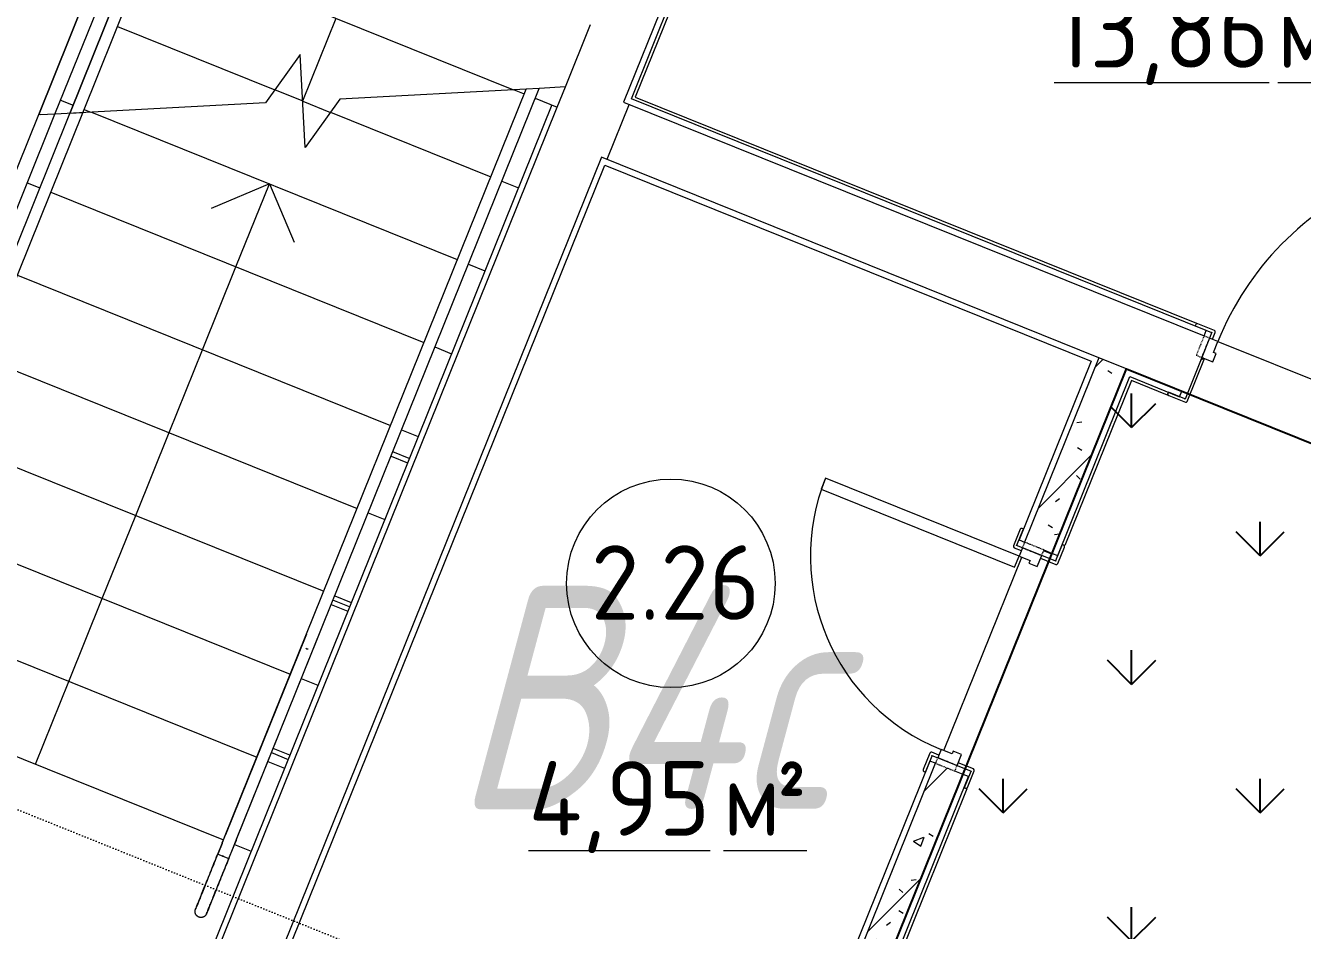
# Model space of a CAD drawing. Header units: millimetres. Extents: x -584918 to 2941280, y 3000189 to 4229862.
# Drawn here: x -446204 to -441919, y 3869917 to 3872954 of the extents above; entities that cross this region are included whole.
import ezdxf

# ---------------------------------------------------------------- set-up
doc = ezdxf.new("R2010")
doc.units = ezdxf.units.MM
doc.linetypes.add('ASVP_Линия разреза', pattern=[20, 0, -10, 0, -10])
doc.linetypes.add('ASVP_Невидимые', pattern=[5, 3, -2])
for name, color, linetype, lineweight in [('Двери', 7, 'Continuous', 0), ('Лестницы', 7, 'Continuous', 0), ('Марки помещений', 7, 'Continuous', 0), ('Обобщенные модели', 7, 'Continuous', 0), ('Ограждение', 7, 'Continuous', 0), ('Перекрытие', 7, 'Continuous', 0), ('Разрезы', 7, 'Continuous', 0), ('Стены внутренние', 7, 'Continuous', 0), ('Стены несущие', 7, 'Continuous', 0), ('Стены отделка', 7, 'Continuous', 0), ('Стрелки вверх', 7, 'Continuous', 0), ('экспертиза ДУ категории', 1, 'Continuous', 0), ('экспертиза условные обозначения', 1, 'Continuous', 0)]:
    doc.layers.add(name, color=color, linetype=linetype, lineweight=lineweight)
doc.styles.add('GOST Common_2', font='', dxfattribs={"height": 500})
doc.styles.add('GOST Common_3', font='', dxfattribs={"width": 0.9, "height": 500})
doc.styles.add('mytext', font='isocpeur.ttf', dxfattribs={"width": 0.8, "oblique": 14.999978})
doc.styles.get('GOST Common_2').set_extended_font_data('GOST Common')
doc.styles.get('GOST Common_3').set_extended_font_data('GOST Common')

# ---------------------------------------------------------------- blocks, each defined once
blk = doc.blocks.new('Тип перил - Перила_Внутренний_-6241635-АР Этаж 02')
at = {"layer": 'Ограждение'}
for p, q in [((275.6, 26350.9), (4.2, 25677.5)), ((41.3, 25662.6), (312.7, 26336)), ((-7.5, 25648.5), (-21.8, 25613.1)), ((15.3, 25598.1), (29.6, 25633.6)), ((-1.1, 25604.7), (-5.4, 25606.5))]:
    blk.add_line(p, q, dxfattribs=at)
at = {"layer": 'Ограждение', "flags": 128}
for points in [[(274.1, 26304.2), (277.4, 26302), (281.3, 26301.3)], [(-7.5, 25648.5), (-6.5, 25651.1), (-5.4, 25653.7), (-4.4, 25656.3), (-3.3, 25658.9), (-2.3, 25661.4), (-1.3, 25663.9), (-0.3, 25666.4), (0.7, 25668.9), (1.7, 25671.4), (2.7, 25673.8), (3.6, 25676.2), (4.2, 25677.5)], [(41.3, 25662.6), (40.3, 25660.2), (39.4, 25657.9), (38.4, 25655.4), (37.4, 25653), (36.4, 25650.5), (35.4, 25648), (34.4, 25645.4), (33.3, 25642.9), (32.3, 25640.3), (31.2, 25637.7), (30.2, 25635.1), (29.6, 25633.6)]]:
    blk.add_lwpolyline(points, dxfattribs=at)
blk = doc.blocks.new('Тип перил - Дуга D40_расстояние между поручнями 400-V5-АР Этаж 02')
at = {"layer": 'Ограждение'}
for p, q in [((0, 0), (0, 2.4)), ((0, -2.3), (0, 0))]:
    blk.add_line(p, q, dxfattribs=at)
at = {"layer": 'Ограждение', "flags": 128}
for points in [[(0, 20), (8, 20), (16, 20), (23.9, 20), (31.9, 20), (39.7, 20), (47.5, 20), (55.3, 20), (62.9, 20), (70.5, 20), (77.9, 20), (85.2, 20), (92.4, 20), (99.4, 20), (106.2, 20), (112.9, 20), (119.4, 20), (125.8, 20), (131.9, 20), (137.8, 20), (143.5, 20), (148.9, 20), (154.1, 20), (159.1, 20), (163.8, 20), (168.3, 20), (172.5, 20), (176.4, 20), (180, 20), (183.4, 20), (186.4, 20), (189.2, 20), (191.6, 20), (193.7, 20), (195.6, 20), (197.1, 20), (198.3, 20), (199.2, 20), (199.7, 20), (200, 20), (200, 20)], [(200, 20), (199.8, 20), (199.4, 20), (198.6, 20), (197.4, 20), (196, 20), (194.3, 20), (192.2, 20), (189.8, 20), (187.2, 20), (184.2, 20), (181, 20), (177.4, 20), (173.6, 20), (169.5, 20), (165.1, 20), (160.4, 20), (155.5, 20), (150.4, 20), (145, 20), (139.3, 20), (133.5, 20), (127.4, 20), (121.2, 20), (114.7, 20), (108.1, 20), (101.2, 20), (94.3, 20), (87.1, 20), (79.9, 20), (72.5, 20), (65, 20), (57.3, 20), (49.6, 20), (41.8, 20), (34, 20), (26.1, 20), (18.1, 20), (10.2, 20), (2.2, 20), (0, 20)], [(200, 20), (200.8, 20), (201.6, 19.9), (202.4, 19.9), (203.2, 19.7), (204, 19.6), (204.8, 19.4), (205.5, 19.2), (206.3, 19), (207, 18.7), (207.8, 18.4), (208.5, 18.1), (209.2, 17.7), (209.9, 17.4), (210.6, 16.9), (211.3, 16.5), (211.9, 16), (212.6, 15.6), (213.2, 15), (213.8, 14.5), (214.3, 13.9), (214.9, 13.3), (215.4, 12.7), (215.9, 12.1), (216.4, 11.5), (216.8, 10.8), (217.2, 10.1), (217.6, 9.4), (218, 8.7), (218.3, 8), (218.6, 7.2), (218.9, 6.5), (219.2, 5.7), (219.4, 5), (219.6, 4.2), (219.7, 3.4), (219.8, 2.6), (219.9, 1.8), (220, 1), (220, 0.2), (220, 0)], [(0, -20), (8, -20), (16, -20), (23.9, -20), (31.9, -20), (39.7, -20), (47.5, -20), (55.3, -20), (62.9, -20), (70.5, -20), (77.9, -20), (85.2, -20), (92.4, -20), (99.4, -20), (106.2, -20), (112.9, -20), (119.4, -20), (125.8, -20), (131.9, -20), (137.8, -20), (143.5, -20), (148.9, -20), (154.1, -20), (159.1, -20), (163.8, -20), (168.3, -20), (172.5, -20), (176.4, -20), (180, -20), (183.4, -20), (186.4, -20), (189.2, -20), (191.6, -20), (193.7, -20), (195.6, -20), (197.1, -20), (198.3, -20), (199.2, -20), (199.7, -20), (200, -20), (200, -20)], [(200, -20), (199.8, -20), (199.4, -20), (198.6, -20), (197.4, -20), (196, -20), (194.3, -20), (192.2, -20), (189.8, -20), (187.2, -20), (184.2, -20), (181, -20), (177.4, -20), (173.6, -20), (169.5, -20), (165.1, -20), (160.4, -20), (155.5, -20), (150.4, -20), (145, -20), (139.3, -20), (133.5, -20), (127.4, -20), (121.2, -20), (114.7, -20), (108.1, -20), (101.2, -20), (94.3, -20), (87.1, -20), (79.9, -20), (72.5, -20), (65, -20), (57.3, -20), (49.6, -20), (41.8, -20), (34, -20), (26.1, -20), (18.1, -20), (10.2, -20), (2.2, -20), (0, -20)], [(220, 0), (220, -0.8), (219.9, -1.6), (219.9, -2.4), (219.7, -3.2), (219.6, -4), (219.4, -4.8), (219.2, -5.5), (219, -6.3), (218.7, -7), (218.4, -7.8), (218.1, -8.5), (217.7, -9.2), (217.4, -9.9), (216.9, -10.6), (216.5, -11.3), (216, -11.9), (215.6, -12.6), (215, -13.2), (214.5, -13.8), (213.9, -14.3), (213.3, -14.9), (212.7, -15.4), (212.1, -15.9), (211.5, -16.4), (210.8, -16.8), (210.1, -17.2), (209.4, -17.6), (208.7, -18), (208, -18.3), (207.2, -18.6), (206.5, -18.9), (205.7, -19.2), (205, -19.4), (204.2, -19.6), (203.4, -19.7), (202.6, -19.8), (201.8, -19.9), (201, -20), (200.2, -20), (200, -20)]]:
    blk.add_lwpolyline(points, dxfattribs=at)
blk = doc.blocks.new('Тип перил - Перила_Внутренний_-V6-АР Этаж 02')
at = {"layer": 'Ограждение'}
for p, q in [((0.8, 25669.2), (1012.8, 28180.3)), ((37.9, 25654.3), (1056.8, 28182.7)), ((1056.8, 28182.7), (1012.8, 28180.3)), ((-7.5, 25648.5), (0.8, 25669.2)), ((-21.8, 25613.1), (-7.5, 25648.5)), ((15.3, 25598.1), (29.6, 25633.6)), ((29.6, 25633.6), (37.9, 25654.3)), ((-21.8, 25613.1), (15.3, 25598.1))]:
    blk.add_line(p, q, dxfattribs=at)
blk = doc.blocks.new('ADSK_Ограждение_Опоры_Г_образная - D15 высота60 консоль80-139754-АР Этаж 02')
at = {"layer": 'Ограждение'}
for p, q in [((-7.5, 80), (-7.5, 20)), ((7.5, 20), (7.5, 80))]:
    blk.add_line(p, q, dxfattribs=at)
blk = doc.blocks.new('Тип верхнего поручня - Верхний поручень_Внутренний_-6860136-АР Этаж 02')
at = {"layer": 'Ограждение'}
for p, q in [((-568.3, 28096.1), (136.2, 29844.3)), ((73.1, 29821.5), (-622.5, 28095.3))]:
    blk.add_line(p, q, dxfattribs=at)
blk = doc.blocks.new('Тип верхнего поручня - Верхний поручень_Внутренний_-V34-АР Этаж 02')
at = {"layer": 'Ограждение'}
for p, q in [((-622.5, 28095.3), (75.7, 29827.9)), ((-568.3, 28096.1), (123.6, 29813.1))]:
    blk.add_line(p, q, dxfattribs=at)
blk = doc.blocks.new('Тип перил - Перила_Внутренний_-6860151-АР Этаж 02')
at = {"layer": 'Ограждение'}
for p, q in [((164.8, 29794.8), (-518.7, 28098.7)), ((-474.7, 28101.1), (201.9, 29779.9))]:
    blk.add_line(p, q, dxfattribs=at)
blk = doc.blocks.new('Тип перил - Перила_Внутренний_-V36-АР Этаж 02')
at = {"layer": 'Ограждение'}
for p, q in [((-518.7, 28098.7), (161.4, 29786.5)), ((-474.7, 28101.1), (198.5, 29771.6))]:
    blk.add_line(p, q, dxfattribs=at)
blk = doc.blocks.new('Тип верхнего поручня - Верхний поручень_Внутренний_-V39-АР Этаж 02')
at = {"layer": 'Ограждение'}
for p, q in [((-1372.3, 26234.8), (-622.5, 28095.3)), ((-1325.9, 26216.1), (-568.3, 28096.1)), ((-617.9, 28093.4), (-622.5, 28095.3)), ((-568.3, 28096.1), (-617.9, 28093.4)), ((-1389, 26193.4), (-1372.3, 26234.8)), ((-1391.6, 26187), (-1389, 26193.4)), ((-1391.6, 26187), (-1345.2, 26168.3)), ((-1342.6, 26174.7), (-1325.9, 26216.1)), ((-1345.2, 26168.3), (-1342.6, 26174.7))]:
    blk.add_line(p, q, dxfattribs=at)
blk = doc.blocks.new('Тип перил - Перила_Внутренний_-V41-АР Этаж 02')
at = {"layer": 'Ограждение'}
for p, q in [((-1288.1, 26189.5), (-518.7, 28098.7)), ((-1251, 26174.6), (-474.7, 28101.1)), ((-474.7, 28101.1), (-518.7, 28098.7)), ((-1296.5, 26168.8), (-1288.1, 26189.5)), ((-1303.5, 26151.4), (-1296.5, 26168.8)), ((-1303.5, 26151.4), (-1266.4, 26136.5)), ((-1266.4, 26136.5), (-1259.4, 26153.8)), ((-1259.4, 26153.8), (-1251, 26174.6))]:
    blk.add_line(p, q, dxfattribs=at)
blk = doc.blocks.new('ASVP_ДверьДеревянная_1 полотно - Санузел 700х2000h_полотно_ Г Л _650 в свету_-7190789-АР Этаж 02')
at = {"layer": 'Двери', "lineweight": 18}
for p, q in [((350, 750), (310, 750)), ((310, 750), (310, 50)), ((350, 50), (350, 750)), ((-350, 50), (-380, 50)), ((-380, 50), (-380, -20)), ((-350, 10), (-350, 50)), ((310, 50), (350, 50)), ((380, 50), (350, 50)), ((350, 50), (350, 10)), ((380, -20), (380, 50)), ((-340, 10), (-350, 10)), ((-340, -20), (-340, 10)), ((350, 10), (340, 10)), ((340, 10), (340, -20)), ((-380, -20), (-340, -20)), ((340, -20), (380, -20))]:
    blk.add_line(p, q, dxfattribs=at)
at = {"layer": 'Двери', "linetype": 'ASVP_Невидимые', "lineweight": 18}
for p, q in [((-380, 50), (-400, 50)), ((-400, 50), (-400, -20)), ((-380, -20), (-380, 50)), ((400, 50), (380, 50)), ((380, 50), (380, -20)), ((400, -20), (400, 50)), ((-400, -20), (-380, -20)), ((380, -20), (400, -20))]:
    blk.add_line(p, q, dxfattribs=at)
at = {"layer": 'Двери'}
blk.add_arc((350, 50), 700, 90, 180, dxfattribs=at)
blk = doc.blocks.new('ASVP_НАЛИЧНИК МДФ_Двери - Наличник дверной МДФ-7488205-АР Этаж 02')
at = {"layer": 'Обобщенные модели'}
for p, q in [((-380, 50), (-380, -1)), ((-370, -5), (-370, 50)), ((370, 50), (370, -5)), ((380, -1), (380, 50)), ((-381, 0), (-440, 0)), ((-440, 0), (-440, -5)), ((-381, -1), (-381, 0)), ((440, 0), (381, 0)), ((381, 0), (381, -1)), ((440, -5), (440, 0)), ((-435, -10), (-375, -10)), ((-380, -1), (-381, -1)), ((375, -10), (435, -10)), ((381, -1), (380, -1))]:
    blk.add_line(p, q, dxfattribs=at)
for centre, start, end in [((-435, -5), 180, 270), ((-375, -5), 270, 360), ((375, -5), 180, 270), ((435, -5), 270, 360)]:
    blk.add_arc(centre, 5, start, end, dxfattribs=at)
blk = doc.blocks.new('ASVP_НАЛИЧНИК МДФ_Двери - Наличник дверной МДФ-7488190-АР Этаж 02')
at = {"layer": 'Обобщенные модели'}
for p, q in [((-381, 0), (-440, 0)), ((-381, -1), (-381, 0)), ((-380, 20), (-380, -1)), ((-370, -5), (-370, 20)), ((370, 20), (370, -5)), ((380, -1), (380, 20)), ((440, 0), (381, 0)), ((381, 0), (381, -1)), ((440, -5), (440, 0)), ((-440, 0), (-440, -5)), ((-435, -10), (-375, -10)), ((-380, -1), (-381, -1)), ((375, -10), (435, -10)), ((381, -1), (380, -1))]:
    blk.add_line(p, q, dxfattribs=at)
for centre, start, end in [((-435, -5), 180, 270), ((-375, -5), 270, 360), ((375, -5), 180, 270), ((435, -5), 270, 360)]:
    blk.add_arc(centre, 5, start, end, dxfattribs=at)
blk = doc.blocks.new('ASVP_ДверьДеревянная_1 полотно - Входная_внутр_ 1000х2000h_полотно_ Г Л _950 в свету_-7408861-АР Этаж 02')
at = {"layer": 'Двери', "lineweight": 18}
for p, q in [((500, 1100), (460, 1100)), ((460, 1100), (460, 100)), ((500, 100), (500, 1100)), ((-500, 100), (-530, 100)), ((-530, 100), (-530, 30)), ((-500, 60), (-500, 100)), ((460, 100), (500, 100)), ((530, 100), (500, 100)), ((500, 100), (500, 60)), ((530, 30), (530, 100)), ((-490, 60), (-500, 60)), ((-490, 30), (-490, 60)), ((500, 60), (490, 60)), ((490, 60), (490, 30)), ((-530, 30), (-490, 30)), ((490, 30), (530, 30))]:
    blk.add_line(p, q, dxfattribs=at)
at = {"layer": 'Двери', "linetype": 'ASVP_Невидимые', "lineweight": 18}
for p, q in [((-530, 100), (-550, 100)), ((-550, 100), (-550, 30)), ((-530, 30), (-530, 100)), ((550, 100), (530, 100)), ((530, 100), (530, 30)), ((550, 30), (550, 100)), ((-550, 30), (-530, 30)), ((530, 30), (550, 30))]:
    blk.add_line(p, q, dxfattribs=at)
at = {"layer": 'Двери'}
blk.add_arc((500, 100), 1000, 90, 180, dxfattribs=at)
blk = doc.blocks.new('ASVP_НАЛИЧНИК МДФ_Двери - Наличник дверной МДФ-V60-АР Этаж 02')
at = {"layer": 'Обобщенные модели'}
h = blk.add_hatch(dxfattribs=at)
h.set_pattern_fill('FP_10', color=256, style=0, pattern_type=2)
h.set_pattern_definition([(238.819, (6622.62, -25929.885), (847.5705, 1239.66265), [208.25, -1874.25]), (228.514, (6901.11, -25952.37), (-230.6308, -541.9905), [465.661, -465.661]), (220.384, (6978.95, -26145.53), (-616.941, -697.6711), [263.418, -1053.671])])
h.paths.add_polyline_path([(585, -10), (589, -7.5), (590, -5), (590, 0), (530, -1), (530, 150), (520, 150), (520, -5), (521.5, -8.5), (525, -10), (554, -10)])
h.paths.add_polyline_path([(-525, -10), (-521.5, -8.5), (-520, -5), (-520, 150), (-530, 150), (-531, 0), (-590, 0), (-590, -5), (-587.5, -9), (-585, -10), (-526.4, -10)])
for p, q in [((-530, 150), (-530, -1)), ((-520, -5), (-520, 150)), ((520, 150), (520, -5)), ((530, -1), (530, 150)), ((590, 0), (531, 0)), ((531, 0), (531, -1)), ((-531, 0), (-590, 0)), ((-590, 0), (-590, -5)), ((-585, -10), (-525, -10)), ((-531, -1), (-531, 0)), ((-530, -1), (-531, -1)), ((525, -10), (585, -10)), ((531, -1), (530, -1)), ((590, -5), (590, 0))]:
    blk.add_line(p, q, dxfattribs=at)
for centre, start, end in [((-585, -5), 180, 270), ((-525, -5), 270, 360), ((525, -5), 180, 270), ((585, -5), 270, 360)]:
    blk.add_arc(centre, 5, start, end, dxfattribs=at)
blk = doc.blocks.new('ASVP_НАЛИЧНИК МДФ_Двери - Наличник дверной МДФ-V61-АР Этаж 02')
at = {"layer": 'Обобщенные модели'}
h = blk.add_hatch(dxfattribs=at)
h.set_pattern_fill('FP_11', color=256, style=0, pattern_type=2)
h.set_pattern_definition([(58.819, (-6622.62, 26169.885), (-847.5705, -1239.66265), [208.25, -1874.25]), (48.514, (-6901.11, 26192.37), (230.6308, 541.9905), [465.661, -465.661]), (40.384, (-6978.95, 26385.53), (616.941, 697.6711), [263.418, -1053.671])])
h.paths.add_polyline_path([(-590, 0), (-590, -5), (-587.5, -9), (-585, -10), (-525, -10), (-521.5, -8.5), (-520, -4.8), (-520, 20), (-530, 20), (-531, 0), (-565.2, 0)])
h.paths.add_polyline_path([(520, 20), (520, -5), (521.5, -8.5), (525, -10), (585, -10), (589, -7.5), (590, -5), (590, 0), (530, -1), (530, 20), (521.5, 20)])
for p, q in [((-531, 0), (-590, 0)), ((-531, -1), (-531, 0)), ((-530, 20), (-530, -1)), ((-520, -5), (-520, 20)), ((520, 20), (520, -5)), ((530, -1), (530, 20)), ((590, 0), (531, 0)), ((531, 0), (531, -1)), ((590, -5), (590, 0)), ((-590, 0), (-590, -5)), ((-585, -10), (-525, -10)), ((-530, -1), (-531, -1)), ((525, -10), (585, -10)), ((531, -1), (530, -1))]:
    blk.add_line(p, q, dxfattribs=at)
for centre, start, end in [((-585, -5), 180, 270), ((-525, -5), 270, 360), ((525, -5), 180, 270), ((585, -5), 270, 360)]:
    blk.add_arc(centre, 5, start, end, dxfattribs=at)
blk = doc.blocks.new('ASVP_Марка_Помещение_ДваЗначения - Номер Площадь-685795-АР Этаж 02')
at = {"layer": 'Марки помещений'}
blk.add_circle((0, 0), 3.5, dxfattribs=at)

msp = doc.modelspace()

# ---------------------------------------------------------------- hatches: boundary and pattern name
at = {"layer": 'Стены внутренние'}
h = msp.add_hatch(dxfattribs=at)
h.set_pattern_fill('FP_1', color=256, style=0, pattern_type=2)
h.set_pattern_definition([(45, (-445536.98, 3844560.27), (-141.4214, 141.4214), [])])
h.paths.add_polyline_path([(-444572.421, 3866681.582), (-444564.946, 3866700.132), (-444657.698, 3866737.51), (-444665.173, 3866718.959), (-444582.943, 3866685.821)])
h.paths.add_polyline_path([(-444490.191, 3866885.636), (-444259.221, 3867458.784), (-444351.972, 3867496.162), (-444582.943, 3866923.013), (-444510.541, 3866893.836)])
h.paths.add_polyline_path([(-443960.199, 3868200.799), (-443057.635, 3870440.497), (-443150.386, 3870477.875), (-444052.951, 3868238.177), (-443988.025, 3868212.012)])
h.paths.add_polyline_path([(-442758.614, 3871182.512), (-442509.176, 3871801.486), (-442601.928, 3871838.863), (-442851.365, 3871219.89), (-442786.439, 3871193.726)])
h = msp.add_hatch(dxfattribs=at)
h.set_pattern_fill('FP_2', color=256, style=0, pattern_type=2)
h.set_pattern_definition([(50, (-445536.98, 3844560.27), (364.368, -31.8783), [38.1, -419.1]), (355, (-445536.98, 3844560.27), (-70.486, 382.1133), [30.48, -335.28]), (100.451, (-445506.6, 3844557.6), (293.885, 350.2334), [32.38, -356.18]), (46.184, (-445537, 3844661.87), (542.1585, -84.086), [57.15, -628.65]), (96.636, (-445491.8, 3844654.86), (474.805, 494.855), [48.57, -534.27]), (351.184, (-445537, 3844661.87), (474.81, 494.85), [45.72, -502.92]), (21, (-445486.18, 3844636.47), (303.2285, -204.5305), [38.1, -419.1]), (326, (-445486.18, 3844636.47), (123.604, 368.376), [30.48, -335.28]), (71.451, (-445460.9, 3844619.42), (426.834, 163.8427), [32.38, -356.18]), (37.5, (-445536.98, 3844560.27), (6.17665, 169.11015), [16.764, -314.452, 16.764, -323.596, -336.55]), (37.5, (-445536.98, 3844560.27), (6.17665, 169.11015), [-671.576, 16.764, -319.786]), (7.5, (-445536.98, 3844560.27), (133.6389, 200.3615), [16.764, -177.292, 16.764, -306.832, -128.27]), (7.5, (-445536.98, 3844560.27), (133.6389, 200.3615), [-517.652, 16.764, -111.506]), (327.5, (-445650.27, 3844560.27), (271.1818, -11.45836), [16.764, -110.236, 16.764, -379.476, -525.78]), (327.5, (-445650.27, 3844560.27), (271.1818, -11.45836), [-523.24, 16.764, -509.016]), (317.5, (-445701.07, 3844560.27), (296.2585, 50.8528), [16.764, -148.336, 16.764, -246.38, -373.38]), (317.5, (-445701.07, 3844560.27), (296.2585, 50.8528), [-428.244, 16.764, -356.616])])
h.paths.add_polyline_path([(-444572.421, 3866681.582), (-444564.946, 3866700.132), (-444657.698, 3866737.51), (-444665.173, 3866718.959), (-444582.943, 3866685.821)])
h.paths.add_polyline_path([(-444490.191, 3866885.636), (-444259.221, 3867458.784), (-444351.972, 3867496.162), (-444582.943, 3866923.013), (-444510.541, 3866893.836)])
h.paths.add_polyline_path([(-443960.199, 3868200.799), (-443057.635, 3870440.497), (-443150.386, 3870477.875), (-444052.951, 3868238.177), (-443988.025, 3868212.012)])
h.paths.add_polyline_path([(-442758.614, 3871182.512), (-442509.176, 3871801.486), (-442601.928, 3871838.863), (-442851.365, 3871219.89), (-442786.439, 3871193.726)])
at = {"layer": 'экспертиза условные обозначения', "lineweight": -3}
h = msp.add_hatch(dxfattribs=at)
h.set_pattern_fill('GRASS', color=3, scale=24)
h.set_pattern_definition([(90, (-445940.84, 3599179.46), (-431.0523, 431.0523), [114.3, -747.8046]), (45, (-445940.84, 3599179.46), (-431.0523, 431.0523), [114.3, -495.3]), (135, (-445940.84, 3599179.46), (-431.0523, -431.0523), [114.3, -495.3])])
edge = h.paths.add_edge_path()
edge.add_line((-447049.451, 3865658.265), (-446341.145, 3867415.913))
edge.add_line((-446341.145, 3867415.913), (-444564.946, 3866700.132))
edge.add_line((-444564.946, 3866700.132), (-442509.176, 3871801.486))
edge.add_line((-442509.176, 3871801.486), (-441117.898, 3871240.821))
edge.add_line((-441117.898, 3871240.821), (-443173.668, 3866139.467))
edge.add_line((-443173.668, 3866139.467), (-432539.664, 3861854.123))
edge.add_line((-432539.664, 3861854.123), (-433249.838, 3860091.837))
edge.add_line((-433249.838, 3860091.837), (-438544.928, 3862225.679))
edge.add_arc((-438931.415, 3861168.873), 1125.26, 69.911908, 178.139393)
edge.add_line((-440056.082, 3861205.408), (-440056.082, 3859309.598))
edge.add_line((-440056.082, 3859309.598), (-442806.082, 3859309.598))
edge.add_line((-442806.082, 3859309.598), (-442806.082, 3863942.86))
edge.add_line((-442806.082, 3863942.86), (-445766.386, 3865141.209))
edge.add_line((-445766.386, 3865141.209), (-447049.451, 3865658.265))

# ---------------------------------------------------------------- linework, layer by layer
at = {"layer": 'Лестницы'}
for p, q in [((-445783.041, 3873228.619), (-444566.463, 3872738.356)), ((-445783.041, 3873228.619), (-444566.463, 3872738.356)), ((-444391.989, 3872747.656), (-444307.456, 3872957.424)), ((-445895.174, 3872950.363), (-445367.085, 3872737.551)), ((-445895.174, 3872950.363), (-445367.085, 3872737.551)), ((-445281.757, 3872856.699), (-445398.262, 3872694.016)), ((-445265.122, 3872544.642), (-445281.757, 3872856.699)), ((-444391.989, 3872747.656), (-444480.134, 3872742.958)), ((-444419.292, 3872679.905), (-444391.989, 3872747.656)), ((-446086.146, 3872703.879), (-446044.408, 3872687.059)), ((-446086.146, 3872703.879), (-446044.408, 3872687.059)), ((-445366.609, 3872738.216), (-445273.44, 3872700.67)), ((-445366.609, 3872738.216), (-445273.44, 3872700.67)), ((-445273.393, 3872699.795), (-445180.747, 3872662.46)), ((-445273.393, 3872699.795), (-445180.747, 3872662.46)), ((-445148.617, 3872707.324), (-445265.122, 3872544.642)), ((-444524.206, 3872740.609), (-445148.617, 3872707.324)), ((-444564.585, 3872738.456), (-444530.594, 3872724.758)), ((-444564.585, 3872738.456), (-444530.594, 3872724.758)), ((-444493.493, 3872709.807), (-444419.292, 3872679.905)), ((-444493.493, 3872709.807), (-444419.292, 3872679.905)), ((-445398.262, 3872694.016), (-446105.309, 3872656.327)), ((-446007.307, 3872672.108), (-445984.171, 3872662.784)), ((-446007.307, 3872672.108), (-445984.171, 3872662.784)), ((-445982.294, 3872662.884), (-444754.86, 3872168.247)), ((-445982.294, 3872662.884), (-444754.86, 3872168.247)), ((-445180.27, 3872663.124), (-444642.727, 3872446.502)), ((-445180.27, 3872663.124), (-444642.727, 3872446.502)), ((-446197.982, 3872426.36), (-446156.244, 3872409.54)), ((-446197.982, 3872426.36), (-446156.244, 3872409.54)), ((-444605.626, 3872431.551), (-444549.975, 3872409.125)), ((-444605.626, 3872431.551), (-444549.975, 3872409.125)), ((-446119.143, 3872394.589), (-444866.992, 3871889.991)), ((-446119.143, 3872394.589), (-444866.992, 3871889.991)), ((-444717.759, 3872153.296), (-444662.108, 3872130.869)), ((-444717.759, 3872153.296), (-444662.108, 3872130.869)), ((-446231.276, 3872116.333), (-444979.125, 3871611.735)), ((-446231.276, 3872116.333), (-444979.125, 3871611.735)), ((-444829.892, 3871875.04), (-444774.241, 3871852.613)), ((-444829.892, 3871875.04), (-444774.241, 3871852.613)), ((-446343.409, 3871838.078), (-445091.258, 3871333.48)), ((-446343.409, 3871838.078), (-445091.258, 3871333.48)), ((-444942.025, 3871596.784), (-444886.373, 3871574.358)), ((-444942.025, 3871596.784), (-444886.373, 3871574.358)), ((-446455.542, 3871559.822), (-445203.391, 3871055.224)), ((-446455.542, 3871559.822), (-445203.391, 3871055.224)), ((-445054.157, 3871318.529), (-444998.506, 3871296.102)), ((-445054.157, 3871318.529), (-444998.506, 3871296.102)), ((-446567.675, 3871281.566), (-445315.524, 3870776.968)), ((-446567.675, 3871281.566), (-445315.524, 3870776.968)), ((-445166.29, 3871040.273), (-445110.639, 3871017.846)), ((-445166.29, 3871040.273), (-445110.639, 3871017.846)), ((-446679.807, 3871003.311), (-445427.657, 3870498.713)), ((-446679.807, 3871003.311), (-445427.657, 3870498.713)), ((-445278.423, 3870762.017), (-445222.772, 3870739.591)), ((-445278.423, 3870762.017), (-445222.772, 3870739.591)), ((-446791.94, 3870725.055), (-445539.79, 3870220.457)), ((-446791.94, 3870725.055), (-445539.79, 3870220.457)), ((-445390.556, 3870483.762), (-445334.905, 3870461.335)), ((-445390.556, 3870483.762), (-445334.905, 3870461.335)), ((-445502.689, 3870205.506), (-445447.038, 3870183.079)), ((-445502.689, 3870205.506), (-445447.038, 3870183.079))]:
    msp.add_line(p, q, dxfattribs=at)
at = {"layer": 'Перекрытие'}
for p, q in [((-444178.157, 3872689.689), (-444252.912, 3872504.185)), ((-442202.542, 3871893.546), (-441312.123, 3871534.72)), ((-442305.122, 3871719.255), (-442323.673, 3871726.731)), ((-441331.227, 3871326.79), (-442295.847, 3871715.517)), ((-443122.422, 3870520.513), (-442860.779, 3871169.776)), ((-442759.607, 3871180.048), (-442787.432, 3871191.261)), ((-442758.614, 3871182.512), (-442766.089, 3871163.962)), ((-442769.827, 3871154.687), (-443046.421, 3870468.323)), ((-443050.159, 3870459.048), (-443057.635, 3870440.497))]:
    msp.add_line(p, q, dxfattribs=at)
at = {"layer": 'Разрезы', "linetype": 'ASVP_Линия разреза'}
msp.add_line((-475587.767, 3882153.064), (-407776.35, 3854826.075), dxfattribs=at)
at = {"layer": 'Стены внутренние'}
for p, q in [((-443170.899, 3875162.427), (-444157.668, 3872713.777)), ((-444157.668, 3872713.777), (-442274.805, 3871955.011)), ((-442274.805, 3871955.011), (-442276.674, 3871950.373)), ((-442492.564, 3871762.447), (-442715.837, 3871208.4)), ((-442371.987, 3871713.856), (-442492.564, 3871762.447)), ((-442371.987, 3871713.856), (-442370.118, 3871718.494)), ((-442715.837, 3871208.4), (-442720.475, 3871210.269)), ((-443044.76, 3870392.183), (-443917.423, 3868226.687)), ((-443044.76, 3870392.183), (-443049.398, 3870394.052))]:
    msp.add_line(p, q, dxfattribs=at)
at = {"layer": 'Стены несущие'}
for p, q in [((-442601.928, 3871838.863), (-442851.365, 3871219.89)), ((-442509.176, 3871801.486), (-442758.614, 3871182.512)), ((-442509.176, 3871801.486), (-442601.928, 3871838.863)), ((-442786.439, 3871193.726), (-442758.614, 3871182.512)), ((-443667.191, 3869195.435), (-443150.386, 3870477.875)), ((-443960.199, 3868200.799), (-443057.635, 3870440.497)), ((-443057.635, 3870440.497), (-443085.46, 3870451.71))]:
    msp.add_line(p, q, dxfattribs=at)
at = {"layer": 'Стены отделка'}
for p, q in [((-443187.511, 3875201.466), (-444196.707, 3872697.165)), ((-444170.681, 3872708.239), (-443176.436, 3875175.44)), ((-442241.442, 3871930.785), (-444170.681, 3872708.239)), ((-444437.842, 3872687.38), (-446449.055, 3867696.592)), ((-446437.98, 3867670.566), (-444419.292, 3872679.905)), ((-444196.707, 3872697.165), (-442248.917, 3871912.234)), ((-444271.462, 3872511.661), (-445336.725, 3869868.232)), ((-445310.699, 3869879.307), (-444260.388, 3872485.635)), ((-442601.928, 3871838.863), (-444271.462, 3872511.661)), ((-444260.388, 3872485.635), (-442627.954, 3871827.789)), ((-442248.917, 3871912.234), (-442241.442, 3871930.785)), ((-442627.954, 3871827.789), (-442869.916, 3871227.365)), ((-442323.673, 3871726.731), (-442509.176, 3871801.486)), ((-442740.063, 3871175.037), (-442498.102, 3871775.46)), ((-442498.102, 3871775.46), (-442331.148, 3871708.18)), ((-442331.148, 3871708.18), (-442323.673, 3871726.731)), ((-442869.916, 3871227.365), (-442851.365, 3871219.89)), ((-442758.614, 3871182.512), (-442740.063, 3871175.037)), ((-443168.937, 3870485.35), (-443678.266, 3869221.46)), ((-443150.386, 3870477.875), (-443168.937, 3870485.35)), ((-443941.649, 3868193.324), (-443039.084, 3870433.022)), ((-443039.084, 3870433.022), (-443057.635, 3870440.497))]:
    msp.add_line(p, q, dxfattribs=at)
at = {"layer": 'Стрелки вверх'}
for p, q in [((-445273.44, 3872700.67), (-445161.604, 3872978.189)), ((-445385.572, 3872422.414), (-445580.767, 3872339.353)), ((-445497.705, 3872144.159), (-445385.572, 3872422.414)), ((-445385.572, 3872422.414), (-445302.511, 3872227.22)), ((-445609.838, 3871865.903), (-445497.705, 3872144.159)), ((-445721.971, 3871587.647), (-445609.838, 3871865.903)), ((-445834.104, 3871309.392), (-445721.971, 3871587.647)), ((-445946.237, 3871031.136), (-445834.104, 3871309.392)), ((-446058.37, 3870752.88), (-445946.237, 3871031.136)), ((-446170.503, 3870474.625), (-446058.37, 3870752.88))]:
    msp.add_line(p, q, dxfattribs=at)
at = {"layer": 'экспертиза условные обозначения', "color": 3, "lineweight": -3}
msp.add_lwpolyline([(-447049.451, 3865658.265), (-446341.145, 3867415.913), (-444564.946, 3866700.132), (-442509.176, 3871801.486), (-441117.898, 3871240.821), (-443173.668, 3866139.467), (-432539.664, 3861854.123), (-433249.838, 3860091.837), (-438544.928, 3862225.679, 0.51077637), (-440056.082, 3861205.408), (-440056.082, 3859309.598), (-442806.082, 3859309.598), (-442806.082, 3863942.86), (-445766.386, 3865141.209), (-447049.451, 3865658.265)], format="xyb", dxfattribs=at)

# ---------------------------------------------------------------- block references
at = {"layer": 'Двери'}
for name, p, rotation in [('ASVP_ДверьДеревянная_1 полотно - Входная_внутр_ 1000х2000h_полотно_ Г Л _950 в свету_-7408861-АР Этаж 02', (-441776.16, 3871613.905), 338.0513009164574), ('ASVP_ДверьДеревянная_1 полотно - Санузел 700х2000h_полотно_ Г Л _650 в свету_-7190789-АР Этаж 02', (-442954.5, 3870830.194), 68.05130091645752)]:
    msp.add_blockref(name, p, dxfattribs=dict(at, rotation=rotation))
at = {"layer": 'Марки помещений', "xscale": 99.99999999999993, "yscale": 99.99999999999993, "zscale": 99.99999999999993}
msp.add_blockref('ASVP_Марка_Помещение_ДваЗначения - Номер Площадь-685795-АР Этаж 02', (-444038.314, 3871081.841), dxfattribs=at)
at = {"layer": 'Обобщенные модели'}
for name, p, rotation in [('ASVP_НАЛИЧНИК МДФ_Двери - Наличник дверной МДФ-V61-АР Этаж 02', (-441731.307, 3871725.208), 158.0513009164572), ('ASVP_НАЛИЧНИК МДФ_Двери - Наличник дверной МДФ-V60-АР Этаж 02', (-441821.013, 3871502.603), 338.0513009164574), ('ASVP_НАЛИЧНИК МДФ_Двери - Наличник дверной МДФ-7488190-АР Этаж 02', (-443019.426, 3870856.358), 248.0513009164573), ('ASVP_НАЛИЧНИК МДФ_Двери - Наличник дверной МДФ-7488205-АР Этаж 02', (-442889.574, 3870804.029), 68.05130091645752)]:
    msp.add_blockref(name, p, dxfattribs=dict(at, rotation=rotation))
at = {"layer": 'Ограждение'}
for name in ['Тип перил - Перила_Внутренний_-6860151-АР Этаж 02', 'Тип перил - Перила_Внутренний_-V36-АР Этаж 02', 'Тип верхнего поручня - Верхний поручень_Внутренний_-6860136-АР Этаж 02', 'Тип верхнего поручня - Верхний поручень_Внутренний_-V34-АР Этаж 02', 'Тип перил - Перила_Внутренний_-V6-АР Этаж 02', 'Тип верхнего поручня - Верхний поручень_Внутренний_-V39-АР Этаж 02', 'Тип перил - Перила_Внутренний_-V41-АР Этаж 02', 'Тип перил - Перила_Внутренний_-6241635-АР Этаж 02']:
    msp.add_blockref(name, (-445536.981, 3844560.265), dxfattribs=at)
for name, p, rotation in [('ADSK_Ограждение_Опоры_Г_образная - D15 высота60 консоль80-139754-АР Этаж 02', (-444993.114, 3871523.516), 248.0513009164561), ('ADSK_Ограждение_Опоры_Г_образная - D15 высота60 консоль80-139754-АР Этаж 02', (-445193.703, 3871025.757), 248.0513009164561), ('ADSK_Ограждение_Опоры_Г_образная - D15 высота60 консоль80-139754-АР Этаж 02', (-445394.292, 3870527.998), 248.0513009164561), ('Тип перил - Дуга D40_расстояние между поручнями 400-V5-АР Этаж 02', (-445540.225, 3870165.869), 248.0513009164557)]:
    msp.add_blockref(name, p, dxfattribs=dict(at, rotation=rotation))

# ---------------------------------------------------------------- texts
at = {"layer": 'Марки помещений', "char_height": 250, "attachment_point": 1}
for s, insert, width, style in [('\\L13,86 ', (-442751.934, 3873062.361), 909.11362, 'GOST Common_2'), ('\\L\\fGOST Common|b0|i0|c204|p34|;\\W.9;\\Lм', (-442001.84, 3873062.361), 216.45562, 'GOST Common_2'), ('2.26', (-444306.971, 3871209.566), 663.79725, 'GOST Common_2'), ('\\L4,95 ', (-444516.208, 3870485.035), 793.67062, 'GOST Common_2'), ('\\L\\fGOST Common|b0|i0|c238|p34|;\\W.9;\\L²', (-443682.77, 3870485.035), 165.94931, 'GOST Common_3'), ('\\L\\fGOST Common|b0|i0|c204|p34|;\\W.9;\\Lм', (-443861.364, 3870485.035), 216.45562, 'GOST Common_2')]:
    msp.add_mtext(s, dxfattribs=dict(at, insert=insert, width=width, style=style))
at = {"layer": 'экспертиза ДУ категории', "lineweight": 50, "insert": (-444771.098, 3871073.355), "char_height": 750, "attachment_point": 1, "style": 'mytext'}
msp.add_mtext_dynamic_manual_height_columns('В4с', width=2459.42723, gutter_width=17359.771, heights=[0], dxfattribs=at)

doc.saveas('drawing.dxf')
